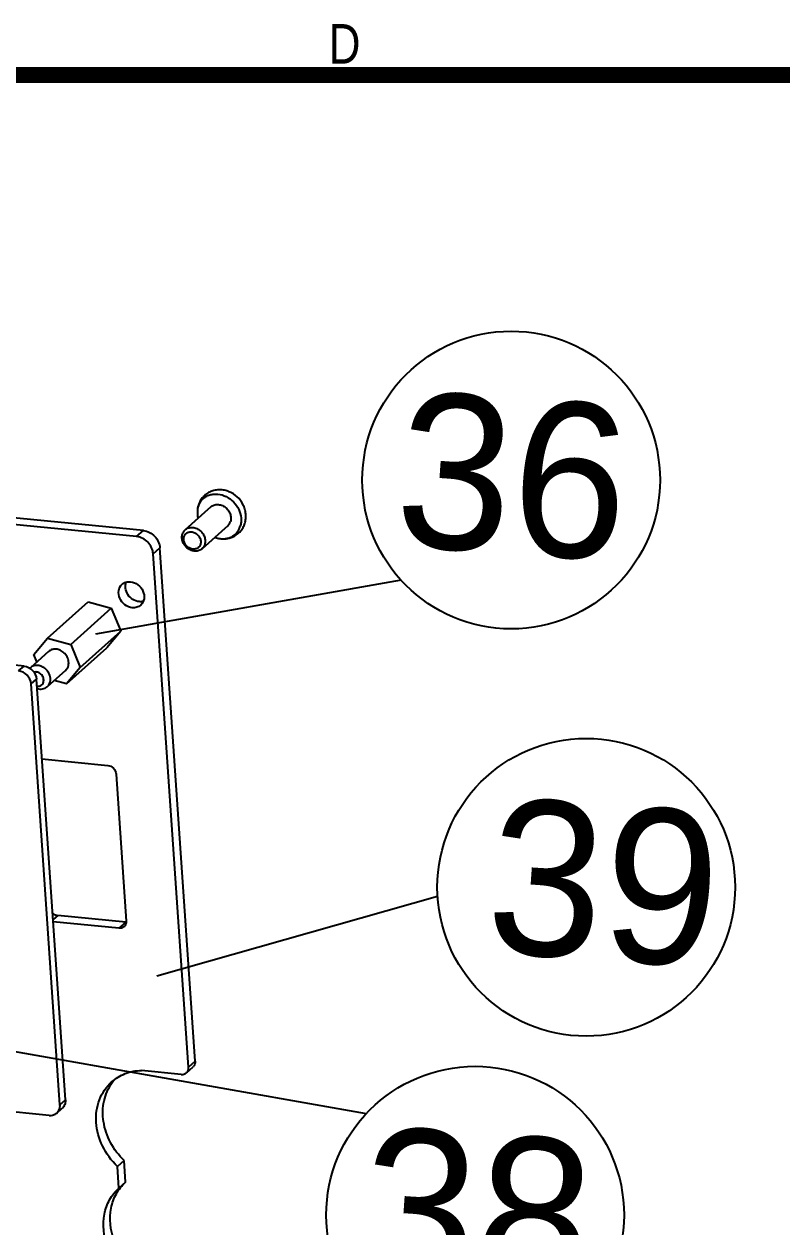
# Model space of a CAD drawing. Extents: x -425 to 6552, y -3049 to 3105.
# Drawn here: x -87.3 to -49, y -1611.6 to -1550.8 of the extents above; entities that cross this region are included whole.
import ezdxf

# ---------------------------------------------------------------- set-up
doc = ezdxf.new("R2010")
doc.units = 0
doc.layers.get('0').update_dxf_attribs({"linetype": 'CONTINUOUS'})
doc.layers.add('DIM', color=1, linetype='CONTINUOUS')
doc.styles.get("Standard").update_dxf_attribs({"font": 'gulim.ttc', "width": 0.8, "height": 2})
doc.styles.add('TEXTSTYLE_3', font='GOTHIC.TTF')

msp = doc.modelspace()

# ---------------------------------------------------------------- linework, layer by layer
at = {"color": 7, "linetype": 'CONTINUOUS'}
for p, q in [((-81.271, -1576.414), (-112.82, -1573.286)), ((-81.612, -1576.718), (-113.161, -1573.59)), ((-77.862, -1575.215), (-79.16, -1576.373)), ((-81.612, -1576.718), (-81.271, -1576.414)), ((-77.008, -1576.173), (-78.306, -1577.33)), ((-80.776, -1577.591), (-80.434, -1577.286)), ((-78.993, -1603.538), (-80.776, -1577.591)), ((-78.651, -1603.233), (-80.434, -1577.286)), ((-87.302, -1583.262), (-120.532, -1579.967)), ((-86.11, -1581.843), (-84.06, -1580.015)), ((-84.06, -1580.015), (-82.891, -1580.34)), ((-84.941, -1582.168), (-82.891, -1580.34)), ((-82.891, -1580.34), (-82.416, -1581.502)), ((-86.804, -1582.679), (-86.11, -1581.843)), ((-86.11, -1581.843), (-84.941, -1582.168)), ((-84.466, -1583.329), (-82.416, -1581.502)), ((-82.416, -1581.502), (-83.11, -1582.338)), ((-86.062, -1582.525), (-86.984, -1583.348)), ((-85.16, -1584.166), (-83.11, -1582.338)), ((-84.941, -1582.168), (-84.466, -1583.329)), ((-86.651, -1583.051), (-86.804, -1582.679)), ((-87.575, -1583.505), (-87.302, -1583.262)), ((-85.208, -1583.483), (-86.131, -1584.305)), ((-84.466, -1583.329), (-85.16, -1584.166)), ((-86.948, -1584.16), (-86.674, -1583.916)), ((-85.486, -1605.43), (-86.948, -1584.16)), ((-85.212, -1605.187), (-86.674, -1583.916)), ((-85.16, -1584.166), (-85.78, -1583.993)), ((-86.397, -1587.952), (-83.07, -1588.282)), ((-82.651, -1588.718), (-82.14, -1596.153)), ((-85.603, -1595.866), (-85.839, -1596.076)), ((-82.162, -1596.207), (-85.603, -1595.866)), ((-82.504, -1596.512), (-85.831, -1596.182)), ((-82.162, -1596.207), (-82.504, -1596.512)), ((-78.993, -1603.538), (-78.651, -1603.233)), ((-79.356, -1603.896), (-81.367, -1603.697)), ((-79.099, -1603.818), (-78.757, -1603.513)), ((-86.031, -1605.969), (-90.086, -1605.567)), ((-85.645, -1605.851), (-85.372, -1605.607)), ((-85.486, -1605.43), (-85.212, -1605.187)), ((-82.245, -1608.252), (-82.586, -1608.556)), ((-82.511, -1609.651), (-82.586, -1608.556)), ((-82.169, -1609.347), (-82.245, -1608.252)), ((-82.169, -1609.347), (-82.511, -1609.651))]:
    msp.add_line(p, q, dxfattribs=at)
at = {"const_width": 0.8}
msp.add_lwpolyline([(302.845, -1553.387), (-247.155, -1553.387), (-247.155, -1933.387), (302.845, -1933.387)], close=True, dxfattribs=at)
at = {"color": 7, "linetype": 'CONTINUOUS'}
for centre, radius, start, end in [((-77.583, -1575.481), 0.958, 158.93271, 162.61471), ((-77.289, -1575.491), 1.256, 192.38918, 193.87202), ((-77.216, -1575.573), 1.256, 249.56147, 251.05426), ((-86.679, -1583.69), 0.459, 131.71955, 135.69522), ((-82.125, -1595.828), 0.381, 264.33562, 267.40349), ((-81.019, -1605.669), 2.272, 143.33203, 143.92976), ((-81.035, -1605.657), 2.252, 137.80314, 143.33817)]:
    msp.add_arc(centre, radius, start, end, dxfattribs=at)
for points, knots in [([(-76.142, -1576.046), (-76.119, -1575.97), (-76.087, -1575.812), (-76.087, -1575.569), (-76.134, -1575.329), (-76.254, -1575.024), (-76.504, -1574.69), (-76.854, -1574.464), (-77.165, -1574.367), (-77.407, -1574.341), (-77.647, -1574.364), (-77.877, -1574.435), (-78.086, -1574.553), (-78.264, -1574.713), (-78.404, -1574.909), (-78.468, -1575.056), (-78.491, -1575.132)], [0, 0, 0, 0, 0.062071, 0.12453, 0.187447, 0.250797, 0.377742, 0.504217, 0.567111, 0.629552, 0.691607, 0.753387, 0.815008, 0.876581, 0.938209, 1, 1, 1, 1]), ([(-78.477, -1575.137), (-78.453, -1575.075), (-78.392, -1574.956), (-78.263, -1574.803), (-78.104, -1574.683), (-77.919, -1574.602), (-77.717, -1574.561), (-77.43, -1574.564), (-77.068, -1574.675), (-76.698, -1574.951), (-76.431, -1575.33), (-76.325, -1575.697), (-76.324, -1575.988), (-76.352, -1576.127), (-76.373, -1576.193)], [0, 0, 0, 0, 0.058279, 0.115631, 0.172878, 0.230846, 0.290232, 0.351484, 0.479358, 0.61299, 0.747401, 0.877247, 0.939615, 1, 1, 1, 1]), ([(-78.491, -1575.132), (-78.523, -1575.232), (-78.558, -1575.443), (-78.538, -1575.656), (-78.516, -1575.76)], [0, 0, 0, 0, 0.497784, 1, 1, 1, 1]), ([(-78.497, -1575.195), (-78.525, -1575.284), (-78.556, -1575.474), (-78.536, -1575.665), (-78.516, -1575.76)], [0, 0, 0, 0, 0.489207, 1, 1, 1, 1]), ([(-77.862, -1575.215), (-77.816, -1575.175), (-77.707, -1575.111), (-77.515, -1575.084), (-77.317, -1575.124), (-77.133, -1575.226), (-76.982, -1575.377), (-76.88, -1575.563), (-76.837, -1575.763), (-76.852, -1575.898), (-76.872, -1575.959)], [0, 0, 0, 0, 0.113422, 0.231335, 0.355972, 0.486567, 0.620025, 0.752226, 0.879492, 1, 1, 1, 1]), ([(-81.271, -1576.414), (-81.059, -1576.435), (-80.647, -1576.652), (-80.449, -1577.072), (-80.434, -1577.286)], [0, 0, 0, 0, 0.497738, 1, 1, 1, 1]), ([(-79.296, -1576.587), (-79.283, -1576.546), (-79.247, -1576.467), (-79.191, -1576.401), (-79.16, -1576.373)], [0, 0, 0, 0, 0.505138, 1, 1, 1, 1]), ([(-79.215, -1576.718), (-79.199, -1576.668), (-79.145, -1576.574), (-79.008, -1576.484), (-78.841, -1576.463), (-78.671, -1576.51), (-78.522, -1576.616), (-78.414, -1576.765), (-78.362, -1576.936), (-78.372, -1577.054), (-78.388, -1577.107)], [0, 0, 0, 0, 0.11591, 0.230514, 0.3502, 0.477907, 0.611792, 0.746796, 0.877317, 1, 1, 1, 1]), ([(-79.16, -1576.373), (-79.115, -1576.333), (-79.005, -1576.269), (-78.813, -1576.241), (-78.615, -1576.281), (-78.432, -1576.383), (-78.281, -1576.534), (-78.178, -1576.72), (-78.135, -1576.921), (-78.151, -1577.055), (-78.17, -1577.116)], [0, 0, 0, 0, 0.113422, 0.231335, 0.355972, 0.486566, 0.620024, 0.752226, 0.879493, 1, 1, 1, 1]), ([(-77.624, -1576.76), (-77.55, -1576.785), (-77.399, -1576.823), (-77.167, -1576.835), (-76.938, -1576.803), (-76.721, -1576.726), (-76.524, -1576.607), (-76.357, -1576.449), (-76.226, -1576.261), (-76.165, -1576.119), (-76.142, -1576.046)], [0, 0, 0, 0, 0.126662, 0.25247, 0.377582, 0.502208, 0.626565, 0.750854, 0.875264, 1, 1, 1, 1]), ([(-77.624, -1576.76), (-77.496, -1576.804), (-77.293, -1576.838), (-77.031, -1576.807), (-76.849, -1576.747), (-76.687, -1576.652), (-76.549, -1576.525), (-76.441, -1576.37), (-76.392, -1576.254), (-76.373, -1576.193)], [0, 0, 0, 0, 0.26364, 0.390124, 0.513366, 0.634486, 0.754945, 0.876305, 1, 1, 1, 1]), ([(-77.008, -1576.173), (-76.977, -1576.145), (-76.921, -1576.079), (-76.885, -1576), (-76.872, -1575.959)], [0, 0, 0, 0, 0.494858, 1, 1, 1, 1]), ([(-80.776, -1577.591), (-80.79, -1577.377), (-80.988, -1576.957), (-81.401, -1576.739), (-81.612, -1576.718)], [0, 0, 0, 0, 0.502262, 1, 1, 1, 1]), ([(-78.306, -1577.33), (-78.352, -1577.37), (-78.461, -1577.434), (-78.653, -1577.462), (-78.851, -1577.422), (-79.035, -1577.32), (-79.186, -1577.169), (-79.288, -1576.983), (-79.331, -1576.782), (-79.316, -1576.648), (-79.296, -1576.587)], [0, 0, 0, 0, 0.113422, 0.231335, 0.355972, 0.486566, 0.620024, 0.752226, 0.879493, 1, 1, 1, 1]), ([(-78.388, -1577.107), (-78.404, -1577.157), (-78.458, -1577.251), (-78.595, -1577.341), (-78.762, -1577.362), (-78.932, -1577.315), (-79.081, -1577.209), (-79.189, -1577.06), (-79.241, -1576.889), (-79.231, -1576.771), (-79.215, -1576.718)], [0, 0, 0, 0, 0.11591, 0.230514, 0.3502, 0.477907, 0.611792, 0.746796, 0.877317, 1, 1, 1, 1]), ([(-78.17, -1577.116), (-78.183, -1577.157), (-78.219, -1577.236), (-78.275, -1577.302), (-78.306, -1577.33)], [0, 0, 0, 0, 0.505138, 1, 1, 1, 1]), ([(-81.831, -1580.31), (-81.965, -1580.296), (-82.23, -1580.183), (-82.489, -1579.854), (-82.559, -1579.451), (-82.435, -1579.207), (-82.346, -1579.127)], [0, 0, 0, 0, 0.255793, 0.52124, 0.771728, 1, 1, 1, 1]), ([(-82.346, -1579.127), (-82.291, -1579.078), (-82.154, -1579.002), (-81.999, -1578.99), (-81.922, -1578.998)], [0, 0, 0, 0, 0.488339, 1, 1, 1, 1]), ([(-81.49, -1580.005), (-81.601, -1579.994), (-81.824, -1579.912), (-82.072, -1579.664), (-82.201, -1579.343), (-82.179, -1579.113), (-82.139, -1579.016)], [0, 0, 0, 0, 0.249401, 0.509932, 0.764287, 1, 1, 1, 1]), ([(-81.922, -1578.998), (-81.788, -1579.011), (-81.523, -1579.124), (-81.264, -1579.453), (-81.194, -1579.857), (-81.318, -1580.101), (-81.407, -1580.18)], [0, 0, 0, 0, 0.255793, 0.52124, 0.771728, 1, 1, 1, 1]), ([(-81.407, -1580.18), (-81.462, -1580.229), (-81.599, -1580.305), (-81.754, -1580.317), (-81.831, -1580.31)], [0, 0, 0, 0, 0.488339, 1, 1, 1, 1]), ([(-85.288, -1582.586), (-85.344, -1582.535), (-85.47, -1582.452), (-85.682, -1582.394), (-85.892, -1582.414), (-86.013, -1582.482), (-86.062, -1582.525)], [0, 0, 0, 0, 0.268968, 0.526098, 0.768291, 1, 1, 1, 1]), ([(-85.208, -1583.483), (-85.179, -1583.457), (-85.128, -1583.398), (-85.056, -1583.255), (-85.032, -1583.042), (-85.11, -1582.79), (-85.221, -1582.646), (-85.288, -1582.586)], [0, 0, 0, 0, 0.114257, 0.230479, 0.472759, 0.731862, 1, 1, 1, 1]), ([(-86.948, -1584.16), (-86.959, -1583.999), (-87.107, -1583.684), (-87.416, -1583.521), (-87.575, -1583.505)], [0, 0, 0, 0, 0.502262, 1, 1, 1, 1]), ([(-87.302, -1583.262), (-87.143, -1583.277), (-86.834, -1583.441), (-86.685, -1583.756), (-86.674, -1583.916)], [0, 0, 0, 0, 0.497738, 1, 1, 1, 1]), ([(-86.21, -1583.408), (-86.266, -1583.357), (-86.392, -1583.274), (-86.605, -1583.216), (-86.815, -1583.237), (-86.935, -1583.304), (-86.984, -1583.348)], [0, 0, 0, 0, 0.268971, 0.526099, 0.768292, 1, 1, 1, 1]), ([(-86.452, -1583.667), (-86.5, -1583.623), (-86.612, -1583.558), (-86.743, -1583.553), (-86.801, -1583.569)], [0, 0, 0, 0, 0.519342, 1, 1, 1, 1]), ([(-86.65, -1584.274), (-86.614, -1584.279), (-86.543, -1584.278), (-86.444, -1584.242), (-86.366, -1584.174), (-86.317, -1584.08), (-86.302, -1583.972), (-86.326, -1583.822), (-86.394, -1583.719), (-86.452, -1583.667)], [0, 0, 0, 0, 0.123845, 0.242156, 0.358204, 0.476294, 0.599797, 0.72981, 1, 1, 1, 1]), ([(-86.131, -1584.305), (-86.102, -1584.28), (-86.051, -1584.22), (-85.978, -1584.078), (-85.955, -1583.864), (-86.033, -1583.612), (-86.144, -1583.469), (-86.21, -1583.408)], [0, 0, 0, 0, 0.114257, 0.230479, 0.472758, 0.731861, 1, 1, 1, 1]), ([(-86.641, -1584.397), (-86.596, -1584.411), (-86.503, -1584.43), (-86.365, -1584.423), (-86.237, -1584.383), (-86.163, -1584.334), (-86.131, -1584.305)], [0, 0, 0, 0, 0.263497, 0.516628, 0.760885, 1, 1, 1, 1]), ([(-83.07, -1588.282), (-82.964, -1588.292), (-82.758, -1588.401), (-82.659, -1588.611), (-82.651, -1588.718)], [0, 0, 0, 0, 0.497737, 1, 1, 1, 1]), ([(-85.863, -1595.746), (-85.844, -1595.763), (-85.768, -1595.822), (-85.674, -1595.859), (-85.603, -1595.866)], [0, 0, 0, 0, 0.25878, 1, 1, 1, 1]), ([(-82.247, -1596.433), (-82.297, -1596.478), (-82.389, -1596.515), (-82.48, -1596.514), (-82.504, -1596.512)], [0, 0, 0, 0, 0.738169, 1, 1, 1, 1]), ([(-82.14, -1596.153), (-82.137, -1596.206), (-82.15, -1596.311), (-82.21, -1596.4), (-82.247, -1596.433)], [0, 0, 0, 0, 0.513892, 1, 1, 1, 1]), ([(-78.651, -1603.233), (-78.647, -1603.286), (-78.66, -1603.391), (-78.72, -1603.48), (-78.757, -1603.513)], [0, 0, 0, 0, 0.513892, 1, 1, 1, 1]), ([(-82.877, -1604.282), (-82.676, -1604.103), (-82.196, -1603.811), (-81.646, -1603.706), (-81.367, -1603.697)], [0, 0, 0, 0, 0.491613, 1, 1, 1, 1]), ([(-79.356, -1603.896), (-79.332, -1603.899), (-79.241, -1603.9), (-79.149, -1603.863), (-79.099, -1603.818)], [0, 0, 0, 0, 0.261831, 1, 1, 1, 1]), ([(-79.099, -1603.818), (-79.062, -1603.785), (-79.002, -1603.696), (-78.989, -1603.59), (-78.993, -1603.538)], [0, 0, 0, 0, 0.486108, 1, 1, 1, 1]), ([(-82.586, -1608.556), (-82.892, -1608.259), (-83.396, -1607.565), (-83.733, -1606.361), (-83.586, -1605.175), (-83.149, -1604.524), (-82.877, -1604.282)], [0, 0, 0, 0, 0.268847, 0.527987, 0.770517, 1, 1, 1, 1]), ([(-82.245, -1608.252), (-82.518, -1607.986), (-82.978, -1607.375), (-83.342, -1606.316), (-83.33, -1605.243), (-83.05, -1604.598), (-82.856, -1604.331)], [0, 0, 0, 0, 0.266121, 0.524698, 0.769221, 1, 1, 1, 1]), ([(-85.646, -1605.851), (-85.59, -1605.801), (-85.5, -1605.668), (-85.48, -1605.509), (-85.486, -1605.43)], [0, 0, 0, 0, 0.486101, 1, 1, 1, 1]), ([(-85.212, -1605.187), (-85.207, -1605.266), (-85.226, -1605.424), (-85.316, -1605.558), (-85.372, -1605.607)], [0, 0, 0, 0, 0.513899, 1, 1, 1, 1]), ([(-86.031, -1605.969), (-85.961, -1605.976), (-85.82, -1605.965), (-85.696, -1605.896), (-85.646, -1605.851)], [0, 0, 0, 0, 0.511657, 1, 1, 1, 1]), ([(-80.261, -1614.516), (-80.815, -1614.389), (-81.613, -1613.953), (-82.376, -1613.078), (-82.905, -1612.072), (-83.036, -1610.922), (-82.677, -1609.918), (-82.355, -1609.513), (-82.169, -1609.347)], [0, 0, 0, 0, 0.257926, 0.391345, 0.523152, 0.77035, 0.886842, 1, 1, 1, 1]), ([(-80.603, -1614.821), (-81.157, -1614.694), (-81.955, -1614.257), (-82.717, -1613.383), (-83.246, -1612.377), (-83.378, -1611.227), (-83.019, -1610.223), (-82.697, -1609.818), (-82.511, -1609.651)], [0, 0, 0, 0, 0.257926, 0.391345, 0.523152, 0.77035, 0.886842, 1, 1, 1, 1])]:
    msp.add_open_spline(points, degree=3, knots=knots, dxfattribs=at)
msp.add_open_spline([(-81.273, -1579.988), (-81.343, -1580.007), (-81.418, -1580.012), (-81.49, -1580.005)], degree=3, dxfattribs=at)
at = {"layer": 'DIM', "color": 1, "linetype": 'CONTINUOUS'}
for p, q in [((-68.25, -1578.918), (-83.699, -1581.642)), ((-66.401, -1594.914), (-80.594, -1598.935)), ((-93.238, -1601.781), (-70.004, -1605.88))]:
    msp.add_line(p, q, dxfattribs=at)
for centre in [(-62.684, -1573.856), (-58.892, -1594.44), (-64.504, -1611.015)]:
    msp.add_circle(centre, 7.524, dxfattribs=at)

# ---------------------------------------------------------------- texts
at = {"width": 0.85}
msp.add_text('D', height=2, dxfattribs=at).set_placement((-71.906, -1552.81))
at = {"layer": 'DIM', "color": 1, "linetype": 'CONTINUOUS', "char_height": 7.8261, "width": 15.73945, "attachment_point": 1, "rotation": 356.03574, "style": 'TEXTSTYLE_3'}
for s, insert in [('36', (-68.132, -1569.341)), ('39', (-63.525, -1589.888)), ('38', (-69.952, -1606.5))]:
    msp.add_mtext(s, dxfattribs=dict(at, insert=insert))

doc.saveas('drawing.dxf')
